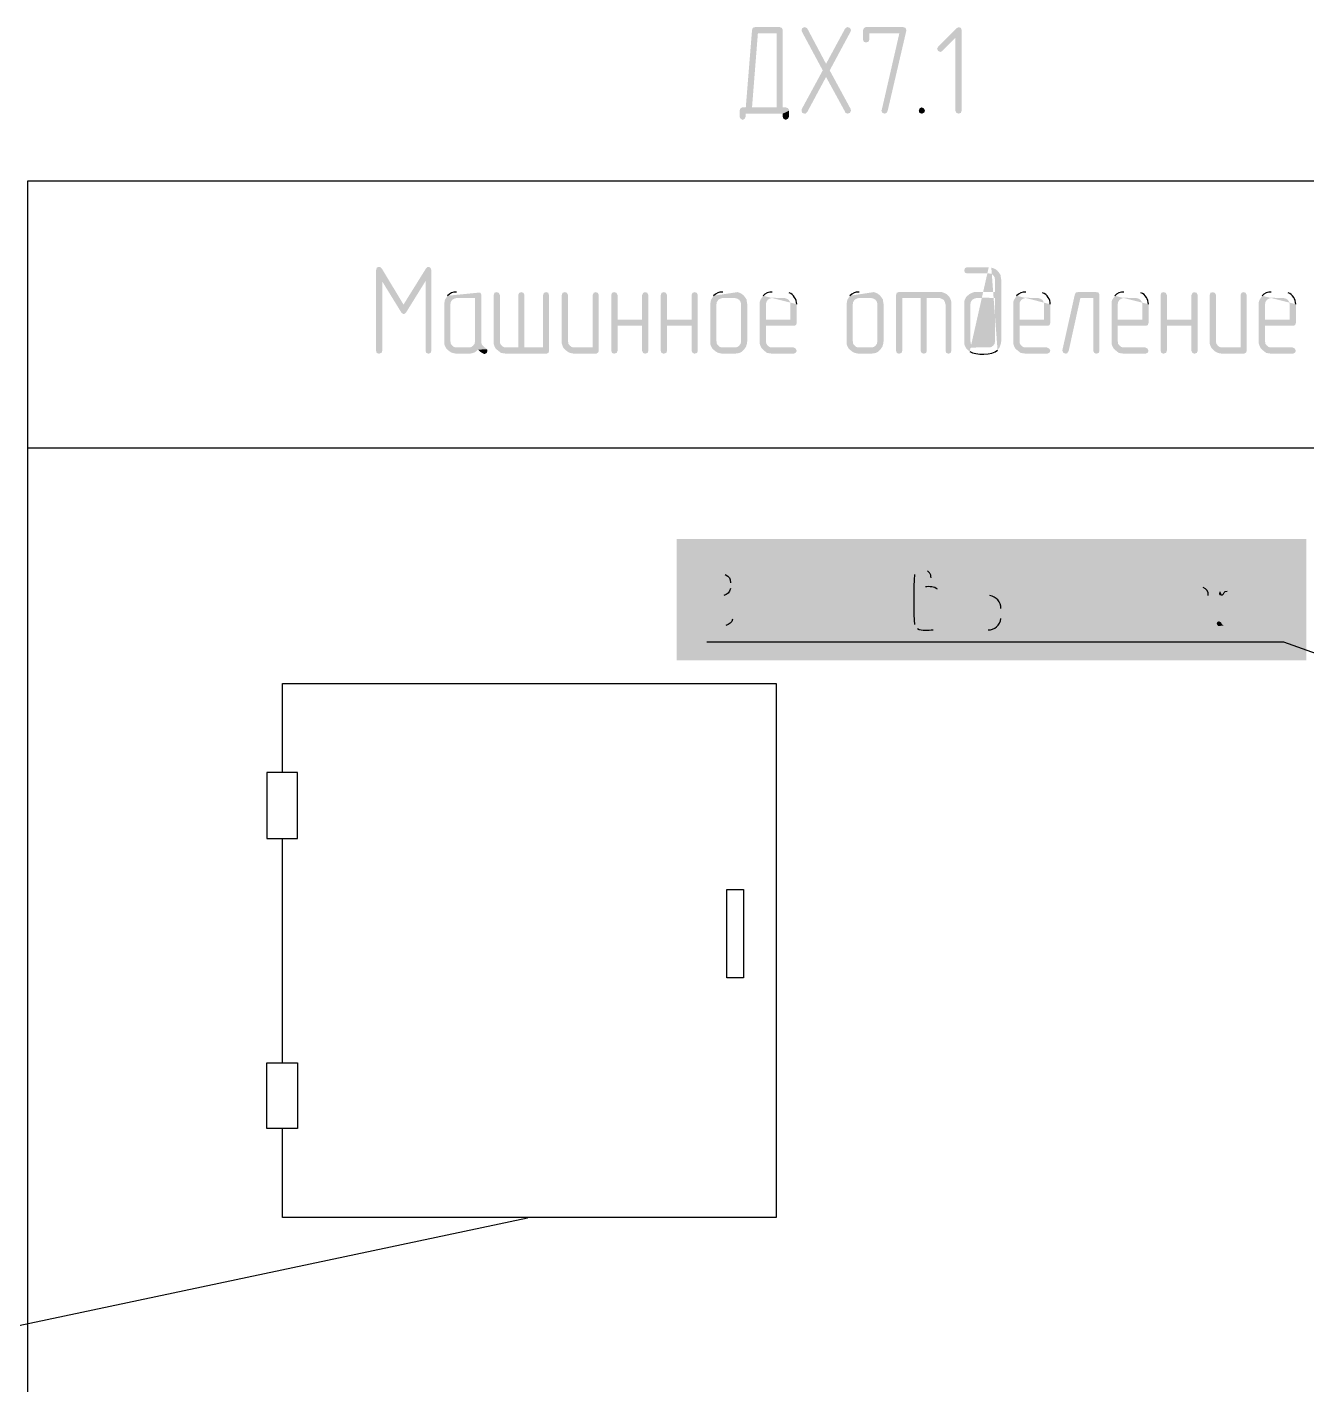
# Model space of a CAD drawing. Header units: millimetres. Extents: x -211 to 10565, y -2293 to 2244.
# Drawn here: x 4551.7 to 4625.6, y -680.1 to -601.7 of the extents above; entities that cross this region are included whole.
import ezdxf

# ---------------------------------------------------------------- set-up
doc = ezdxf.new("R2010")
doc.units = ezdxf.units.MM
doc.layers.add('PDF _Геометрия', color=7, linetype='Continuous')
doc.layers.add('PDF _Сплошная заливка', color=7, linetype='Continuous')

msp = doc.modelspace()

# ---------------------------------------------------------------- hatches: boundary and pattern name
at = {"layer": 'PDF _Сплошная заливка', "transparency": 33554559}
for points in [[(4595.376, -601.861), (4595.016, -602.03), (4595.016, -606.305), (4593.027, -606.305), (4592.921, -606.368), (4592.879, -606.495), (4592.879, -606.855), (4592.943, -606.961), (4593.048, -607.024), (4593.175, -606.961), (4593.239, -606.834), (4593.239, -606.664), (4595.376, -606.664), (4595.736, -606.495), (4595.736, -606.453), (4595.672, -606.347), (4595.545, -606.305), (4595.376, -606.305)], [(4595.207, -601.671), (4593.768, -601.671), (4593.683, -601.692), (4593.641, -601.713), (4593.599, -601.84), (4593.239, -606.305), (4593.599, -606.305), (4593.937, -602.03), (4595.016, -602.03), (4595.376, -601.861), (4595.376, -601.819), (4595.313, -601.713)], [(4596.646, -601.671), (4596.624, -601.671), (4596.498, -601.734), (4596.455, -601.84), (4596.476, -601.925), (4597.682, -604.168), (4597.873, -603.787), (4596.794, -601.755), (4596.751, -601.713)], [(4599.121, -601.671), (4599.079, -601.671), (4598.973, -601.755), (4597.873, -603.787), (4597.682, -604.168), (4597.873, -604.548), (4598.973, -606.559), (4598.994, -606.622), (4599.121, -606.664), (4599.248, -606.622), (4599.312, -606.495), (4599.291, -606.389), (4598.085, -604.168), (4599.291, -601.925), (4599.312, -601.84), (4599.248, -601.713)], [(4602.338, -601.671), (4600.158, -601.671), (4600.052, -601.734), (4600.01, -601.861), (4600.01, -602.39), (4600.052, -602.517), (4600.179, -602.559), (4600.306, -602.517), (4600.328, -602.517), (4600.37, -602.39), (4600.37, -602.03), (4602.105, -602.03), (4602.507, -601.882), (4602.507, -601.84), (4602.465, -601.713)], [(4602.507, -601.882), (4602.105, -602.03), (4601.089, -606.453), (4601.068, -606.495), (4601.132, -606.622), (4601.259, -606.664), (4601.364, -606.622), (4601.428, -606.516)], [(4605.533, -601.671), (4605.406, -601.734), (4604.348, -602.792), (4604.285, -602.919), (4604.348, -603.046), (4604.475, -603.11), (4604.581, -603.046), (4605.343, -602.284), (4605.702, -601.84), (4605.66, -601.713)], [(4605.702, -601.84), (4605.343, -602.284), (4605.343, -606.495), (4605.406, -606.622), (4605.533, -606.664), (4605.66, -606.622), (4605.702, -606.495)], [(4597.682, -604.168), (4596.476, -606.389), (4596.455, -606.495), (4596.498, -606.622), (4596.646, -606.664), (4596.688, -606.664), (4596.794, -606.559), (4597.873, -604.548)], [(4595.736, -606.495), (4595.376, -606.664), (4595.376, -606.855), (4595.418, -606.961), (4595.545, -607.024), (4595.672, -606.961), (4595.736, -606.834)], [(4603.396, -606.305), (4603.523, -606.368), (4603.586, -606.495), (4603.544, -606.601), (4603.417, -606.664), (4603.396, -606.664), (4603.269, -606.622), (4603.227, -606.495), (4603.269, -606.368), (4603.375, -606.305)], [(4572.057, -615.51), (4571.93, -615.552), (4571.93, -615.573), (4571.888, -615.721), (4572.248, -616.356), (4573.327, -618.112), (4573.475, -617.689), (4572.226, -615.615), (4572.142, -615.531)], [(4571.888, -615.721), (4571.888, -620.355), (4571.93, -620.482), (4572.057, -620.525), (4572.184, -620.482), (4572.205, -620.482), (4572.248, -620.355), (4572.248, -616.356)], [(4574.935, -615.51), (4574.85, -615.531), (4574.766, -615.615), (4573.475, -617.689), (4573.327, -618.112), (4573.369, -618.176), (4573.475, -618.239), (4573.538, -618.218), (4573.644, -618.112), (4574.745, -616.335), (4575.083, -615.721), (4575.083, -615.7), (4575.041, -615.573)], [(4575.083, -615.721), (4574.745, -616.335), (4574.745, -620.355), (4574.787, -620.482), (4574.914, -620.525), (4575.041, -620.482), (4575.083, -620.355)], [(4575.951, -617.287), (4575.866, -617.414), (4575.824, -617.668), (4575.824, -619.953), (4575.866, -620.08), (4575.93, -620.207), (4576.035, -620.313), (4576.141, -620.398), (4576.247, -620.461), (4576.395, -620.503), (4576.543, -620.525), (4577.284, -620.525), (4577.432, -620.503), (4577.559, -620.461), (4577.686, -620.376), (4577.771, -620.292), (4578.3, -620.271), (4578.194, -620.186), (4576.543, -620.165), (4576.395, -620.144), (4576.289, -620.059), (4576.205, -619.953), (4576.183, -619.805), (4576.183, -617.668), (4576.205, -617.541), (4576.289, -617.414), (4576.395, -617.35), (4576.543, -617.308), (4577.601, -617.308)], [(4578.85, -616.97), (4578.723, -617.012), (4578.68, -617.139), (4578.68, -619.953), (4578.723, -620.08), (4578.786, -620.207), (4580.458, -620.165), (4579.4, -620.165), (4579.252, -620.144), (4579.146, -620.059), (4579.061, -619.953), (4579.04, -619.805), (4579.04, -617.139), (4578.977, -617.012)], [(4581.706, -616.97), (4581.579, -617.012), (4581.537, -617.139), (4581.537, -620.165), (4580.458, -620.165), (4578.786, -620.207), (4578.892, -620.313), (4579.104, -620.482), (4579.4, -620.525), (4581.749, -620.525), (4581.854, -620.461), (4581.876, -620.355), (4581.876, -617.139), (4581.833, -617.012)], [(4580.289, -616.97), (4580.162, -617.012), (4580.098, -617.139), (4580.098, -620.165), (4579.4, -620.165), (4580.458, -620.165), (4580.458, -617.139), (4580.394, -617.012)], [(4582.786, -616.97), (4582.659, -617.012), (4582.616, -617.139), (4582.616, -619.953), (4582.659, -620.08), (4582.722, -620.207), (4583.336, -620.165), (4583.188, -620.144), (4583.082, -620.059), (4582.997, -619.953), (4582.976, -619.805), (4582.976, -617.139), (4582.913, -617.012)], [(4584.563, -616.97), (4584.457, -617.012), (4584.394, -617.139), (4584.394, -620.165), (4583.336, -620.165), (4582.722, -620.207), (4582.828, -620.313), (4582.934, -620.398), (4583.039, -620.461), (4583.188, -620.503), (4583.336, -620.525), (4584.605, -620.525), (4584.711, -620.461), (4584.753, -620.355), (4584.753, -617.139), (4584.69, -617.012)], [(4585.642, -616.97), (4585.515, -617.012), (4585.473, -617.139), (4585.473, -620.355), (4585.515, -620.482), (4585.642, -620.525), (4585.769, -620.482), (4585.79, -620.482), (4585.833, -620.355), (4585.833, -618.916), (4587.25, -618.916), (4585.833, -618.557), (4585.833, -617.139), (4585.769, -617.012)], [(4587.42, -616.97), (4587.314, -617.012), (4587.25, -617.139), (4587.25, -618.557), (4585.833, -618.557), (4587.25, -618.916), (4587.25, -620.355), (4587.314, -620.482), (4587.42, -620.525), (4587.568, -620.482), (4587.61, -620.355), (4587.61, -617.139), (4587.547, -617.012)], [(4588.499, -616.97), (4588.372, -617.012), (4588.33, -617.139), (4588.33, -620.355), (4588.372, -620.482), (4588.499, -620.525), (4588.626, -620.482), (4588.647, -620.482), (4588.689, -620.355), (4588.689, -618.916), (4590.107, -618.916), (4588.689, -618.557), (4588.689, -617.139), (4588.626, -617.012)], [(4590.276, -616.97), (4590.171, -617.012), (4590.107, -617.139), (4590.107, -618.557), (4588.689, -618.557), (4590.107, -618.916), (4590.107, -620.355), (4590.171, -620.482), (4590.276, -620.525), (4590.424, -620.482), (4590.467, -620.355), (4590.467, -617.139), (4590.403, -617.012)], [(4591.313, -617.287), (4591.229, -617.414), (4591.186, -617.668), (4591.186, -619.953), (4591.229, -620.08), (4591.292, -620.207), (4591.906, -620.165), (4591.758, -620.144), (4591.652, -620.059), (4591.567, -619.953), (4591.546, -619.805), (4591.546, -617.668), (4591.567, -617.541), (4591.652, -617.414), (4591.758, -617.35), (4591.906, -617.308), (4592.604, -617.308)], [(4594.17, -617.287), (4594.085, -617.414), (4594.043, -617.541), (4594.043, -619.953), (4594.085, -620.08), (4594.149, -620.207), (4594.254, -620.313), (4594.466, -620.482), (4594.762, -620.525), (4596.011, -620.525), (4596.138, -620.461), (4596.18, -620.355), (4596.117, -620.228), (4595.99, -620.165), (4594.762, -620.165), (4594.614, -620.144), (4594.508, -620.059), (4594.424, -619.953), (4594.403, -619.805), (4594.403, -618.916), (4596.032, -618.916), (4596.138, -618.874), (4596.18, -618.747), (4594.403, -618.557), (4594.403, -617.668), (4594.424, -617.541), (4594.508, -617.414), (4594.614, -617.35), (4594.762, -617.308), (4595.461, -617.308)], [(4599.185, -617.287), (4599.1, -617.414), (4599.058, -617.668), (4599.058, -619.953), (4599.1, -620.08), (4599.164, -620.207), (4599.777, -620.165), (4599.629, -620.144), (4599.523, -620.059), (4599.439, -619.953), (4599.418, -619.805), (4599.418, -617.668), (4599.439, -617.541), (4599.523, -617.414), (4599.629, -617.35), (4599.777, -617.308), (4600.476, -617.308)], [(4604.412, -616.97), (4602.063, -616.97), (4601.957, -617.012), (4601.915, -617.139), (4601.915, -620.355), (4601.957, -620.482), (4602.084, -620.525), (4602.211, -620.482), (4602.232, -620.482), (4602.274, -620.355), (4602.274, -617.308), (4604.412, -617.308), (4605.004, -617.266), (4604.919, -617.16), (4604.814, -617.075), (4604.687, -617.012), (4604.56, -616.97)], [(4603.692, -617.308), (4603.332, -617.308), (4603.332, -620.355), (4603.396, -620.482), (4603.523, -620.525), (4603.65, -620.482), (4603.692, -620.355)], [(4605.004, -617.266), (4604.412, -617.308), (4604.538, -617.35), (4604.665, -617.414), (4604.729, -617.541), (4604.771, -617.668), (4604.771, -620.355), (4604.814, -620.482), (4604.941, -620.525), (4605.067, -620.482), (4605.11, -620.355), (4605.11, -617.541), (4605.067, -617.393)], [(4605.956, -617.266), (4605.893, -617.393), (4605.85, -617.52), (4605.85, -619.953), (4605.893, -620.08), (4605.956, -620.207), (4606.57, -620.165), (4606.422, -620.144), (4606.316, -620.059), (4606.231, -619.953), (4606.21, -619.805), (4606.21, -617.668), (4606.231, -617.541), (4606.316, -617.414), (4606.422, -617.35), (4606.57, -617.308), (4607.628, -617.308)], [(4608.813, -617.287), (4608.728, -617.414), (4608.686, -617.541), (4608.686, -619.953), (4608.728, -620.08), (4608.792, -620.207), (4608.898, -620.313), (4609.109, -620.482), (4609.257, -620.503), (4609.405, -620.525), (4610.654, -620.525), (4610.781, -620.461), (4610.823, -620.355), (4610.76, -620.228), (4610.633, -620.165), (4609.405, -620.165), (4609.257, -620.144), (4609.151, -620.059), (4609.067, -619.953), (4609.046, -619.805), (4609.046, -618.916), (4610.675, -618.916), (4610.781, -618.874), (4610.823, -618.747), (4609.046, -618.557), (4609.046, -617.668), (4609.067, -617.541), (4609.151, -617.414), (4609.257, -617.35), (4609.405, -617.308), (4610.104, -617.308)], [(4613.468, -616.97), (4612.41, -616.97), (4612.304, -616.991), (4612.241, -617.097), (4611.521, -620.313), (4611.521, -620.355), (4611.585, -620.482), (4611.712, -620.525), (4611.796, -620.503), (4611.881, -620.376), (4612.558, -617.308), (4613.299, -617.308), (4613.659, -617.139), (4613.659, -617.097), (4613.595, -616.991)], [(4613.659, -617.139), (4613.299, -617.308), (4613.299, -620.355), (4613.362, -620.482), (4613.468, -620.525), (4613.616, -620.482), (4613.659, -620.355)], [(4614.484, -617.287), (4614.399, -617.414), (4614.357, -617.541), (4614.357, -619.953), (4614.399, -620.08), (4614.463, -620.207), (4614.569, -620.313), (4614.78, -620.482), (4614.928, -620.503), (4615.076, -620.525), (4616.325, -620.525), (4616.452, -620.461), (4616.494, -620.355), (4616.431, -620.228), (4616.304, -620.165), (4615.076, -620.165), (4614.928, -620.144), (4614.822, -620.059), (4614.738, -619.953), (4614.717, -619.805), (4614.717, -618.916), (4616.346, -618.916), (4616.452, -618.874), (4616.494, -618.747), (4614.717, -618.557), (4614.717, -617.668), (4614.738, -617.541), (4614.822, -617.414), (4614.928, -617.35), (4615.076, -617.308), (4615.775, -617.308)], [(4617.362, -616.97), (4617.235, -617.012), (4617.192, -617.139), (4617.192, -620.355), (4617.235, -620.482), (4617.362, -620.525), (4617.489, -620.482), (4617.51, -620.482), (4617.552, -620.355), (4617.552, -618.916), (4618.97, -618.916), (4617.552, -618.557), (4617.552, -617.139), (4617.489, -617.012)], [(4619.139, -616.97), (4619.033, -617.012), (4618.97, -617.139), (4618.97, -618.557), (4617.552, -618.557), (4618.97, -618.916), (4618.97, -620.355), (4619.033, -620.482), (4619.139, -620.525), (4619.287, -620.482), (4619.33, -620.355), (4619.33, -617.139), (4619.266, -617.012)], [(4620.197, -616.97), (4620.07, -617.012), (4620.028, -617.139), (4620.028, -619.953), (4620.07, -620.08), (4620.134, -620.207), (4620.747, -620.165), (4620.599, -620.144), (4620.493, -620.059), (4620.409, -619.953), (4620.388, -619.805), (4620.388, -617.139), (4620.324, -617.012)], [(4621.975, -616.97), (4621.869, -617.012), (4621.805, -617.139), (4621.805, -620.165), (4620.747, -620.165), (4620.134, -620.207), (4620.24, -620.313), (4620.345, -620.398), (4620.451, -620.461), (4620.599, -620.503), (4620.747, -620.525), (4622.017, -620.525), (4622.123, -620.461), (4622.165, -620.355), (4622.165, -617.139), (4622.102, -617.012)], [(4622.99, -617.287), (4622.906, -617.414), (4622.863, -617.541), (4622.863, -619.953), (4622.906, -620.08), (4622.969, -620.207), (4623.075, -620.313), (4623.287, -620.482), (4623.583, -620.525), (4624.831, -620.525), (4624.958, -620.461), (4625.001, -620.355), (4624.937, -620.228), (4624.81, -620.165), (4623.583, -620.165), (4623.435, -620.144), (4623.329, -620.059), (4623.244, -619.953), (4623.223, -619.805), (4623.223, -618.916), (4624.852, -618.916), (4624.958, -618.874), (4625.001, -618.747), (4623.223, -618.557), (4623.223, -617.668), (4623.244, -617.541), (4623.329, -617.414), (4623.435, -617.35), (4623.583, -617.308), (4624.281, -617.308)], [(4578.3, -620.271), (4577.771, -620.292), (4577.834, -620.334), (4577.919, -620.419), (4577.982, -620.461), (4578.088, -620.525), (4578.151, -620.546), (4578.278, -620.482), (4578.321, -620.355)], [(4591.863, -632.988), (4591.102, -632.988), (4591.017, -633.03), (4590.996, -633.115), (4590.996, -636.374), (4591.038, -636.458), (4591.123, -636.479), (4592.075, -636.479), (4592.16, -636.458), (4592.244, -636.437), (4592.329, -636.374), (4592.414, -636.331), (4592.498, -636.247), (4591.25, -636.226), (4591.25, -634.744), (4591.99, -634.744), (4592.498, -634.681), (4592.414, -634.617), (4592.329, -634.575), (4592.35, -634.554), (4591.25, -634.49), (4591.25, -633.242), (4591.863, -633.242), (4592.392, -633.221), (4592.329, -633.157), (4592.244, -633.094), (4592.16, -633.052), (4592.054, -633.009), (4591.969, -633.009)], [(4600.455, -632.988), (4599.566, -632.988), (4599.481, -633.03), (4599.46, -633.115), (4599.481, -633.2), (4599.587, -633.242), (4600.455, -633.242), (4600.539, -633.263), (4600.624, -633.305), (4600.687, -633.39), (4600.708, -633.496), (4600.708, -633.983), (4599.947, -633.983), (4599.862, -634.004), (4599.756, -634.025), (4599.672, -634.067), (4599.608, -634.131), (4599.545, -634.215), (4600.708, -634.236), (4600.708, -635.972), (4600.687, -636.077), (4600.624, -636.162), (4600.539, -636.204), (4600.455, -636.226), (4599.947, -636.226), (4599.545, -636.247), (4599.608, -636.331), (4599.672, -636.395), (4599.756, -636.437), (4599.862, -636.479), (4600.56, -636.479), (4600.73, -636.395), (4600.814, -636.331), (4600.857, -636.268), (4600.92, -636.183), (4600.941, -636.077), (4600.941, -633.39), (4600.92, -633.305), (4600.878, -633.221), (4600.73, -633.073), (4600.645, -633.03), (4600.539, -633.009)], [(4614.992, -632.988), (4614.103, -632.988), (4614.018, -633.03), (4613.997, -633.115), (4614.018, -633.2), (4614.124, -633.242), (4614.992, -633.242), (4615.076, -633.263), (4615.161, -633.305), (4615.224, -633.39), (4615.246, -633.496), (4615.246, -633.983), (4614.484, -633.983), (4614.399, -634.004), (4614.293, -634.025), (4614.209, -634.067), (4614.145, -634.131), (4614.082, -634.215), (4615.246, -634.236), (4615.246, -635.972), (4615.224, -636.077), (4615.161, -636.162), (4615.076, -636.204), (4614.992, -636.226), (4614.484, -636.226), (4614.082, -636.247), (4614.145, -636.331), (4614.209, -636.395), (4614.293, -636.437), (4614.399, -636.479), (4615.098, -636.479), (4615.267, -636.395), (4615.351, -636.331), (4615.394, -636.268), (4615.457, -636.183), (4615.478, -636.077), (4615.478, -633.39), (4615.457, -633.305), (4615.415, -633.221), (4615.267, -633.073), (4615.182, -633.03), (4615.076, -633.009)], [(4623.308, -632.988), (4622.419, -632.988), (4622.334, -633.03), (4622.313, -633.115), (4622.334, -633.2), (4622.44, -633.242), (4623.308, -633.242), (4623.392, -633.263), (4623.477, -633.305), (4623.541, -633.39), (4623.562, -633.496), (4623.562, -633.983), (4622.8, -633.983), (4622.715, -634.004), (4622.609, -634.025), (4622.525, -634.067), (4622.461, -634.131), (4622.398, -634.215), (4623.562, -634.236), (4623.562, -635.972), (4623.541, -636.077), (4623.477, -636.162), (4623.392, -636.204), (4623.308, -636.226), (4622.8, -636.226), (4622.398, -636.247), (4622.461, -636.331), (4622.525, -636.395), (4622.609, -636.437), (4622.715, -636.479), (4623.414, -636.479), (4623.583, -636.395), (4623.667, -636.331), (4623.71, -636.268), (4623.773, -636.183), (4623.794, -636.077), (4623.794, -633.39), (4623.773, -633.305), (4623.731, -633.221), (4623.583, -633.073), (4623.498, -633.03), (4623.392, -633.009)], [(4593.366, -633.983), (4593.281, -634.025), (4593.239, -634.11), (4593.239, -636.374), (4593.281, -636.458), (4593.366, -636.479), (4594.085, -636.479), (4594.254, -636.395), (4594.339, -636.331), (4594.403, -636.268), (4593.493, -636.226), (4593.493, -635.358), (4593.979, -635.358), (4594.403, -635.337), (4594.339, -635.252), (4594.254, -635.189), (4594.17, -635.146), (4594.085, -635.125), (4593.979, -635.104), (4593.493, -635.104), (4593.493, -634.11), (4593.45, -634.025)], [(4594.847, -633.983), (4594.762, -634.025), (4594.72, -634.11), (4594.72, -636.374), (4594.762, -636.458), (4594.847, -636.479), (4594.932, -636.458), (4594.953, -636.437), (4594.974, -636.353), (4594.974, -634.11), (4594.932, -634.025)], [(4595.588, -633.983), (4595.482, -634.025), (4595.461, -634.11), (4595.461, -634.173), (4596.053, -635.231), (4596.201, -635.485), (4596.709, -636.416), (4596.73, -636.437), (4596.815, -636.479), (4596.921, -636.437), (4596.942, -636.353), (4596.942, -636.289), (4596.349, -635.231), (4596.201, -634.977), (4595.693, -634.046), (4595.672, -634.025)], [(4596.815, -633.983), (4596.751, -634.004), (4596.709, -634.046), (4596.201, -634.977), (4596.349, -635.231), (4596.942, -634.173), (4596.942, -634.11), (4596.921, -634.025)], [(4597.556, -634.215), (4597.471, -634.385), (4597.471, -636.077), (4597.492, -636.162), (4597.556, -636.268), (4597.958, -636.226), (4597.873, -636.204), (4597.788, -636.162), (4597.725, -636.077), (4597.725, -634.385), (4597.788, -634.321), (4597.873, -634.258), (4597.958, -634.236), (4598.465, -634.236)], [(4598.465, -633.983), (4597.958, -633.983), (4597.852, -634.004), (4597.767, -634.025), (4597.682, -634.067), (4597.598, -634.152), (4597.556, -634.215), (4598.465, -634.236), (4598.55, -634.258), (4598.635, -634.321), (4598.698, -634.385), (4598.719, -634.49), (4598.719, -635.972), (4598.698, -636.077), (4598.635, -636.162), (4598.55, -636.204), (4598.465, -636.226), (4597.958, -636.226), (4597.556, -636.268), (4597.682, -636.395), (4597.852, -636.479), (4598.55, -636.479), (4598.656, -636.437), (4598.741, -636.395), (4598.825, -636.331), (4598.867, -636.268), (4598.931, -636.183), (4598.952, -636.077), (4598.952, -634.385), (4598.931, -634.3), (4598.889, -634.215), (4598.825, -634.131), (4598.741, -634.067), (4598.656, -634.025), (4598.571, -634.004)], [(4599.545, -634.215), (4599.46, -634.385), (4599.46, -636.077), (4599.481, -636.162), (4599.545, -636.247), (4599.947, -636.226), (4599.862, -636.204), (4599.777, -636.162), (4599.714, -636.077), (4599.714, -634.385), (4599.777, -634.321), (4599.862, -634.258), (4599.947, -634.236), (4600.708, -634.236)], [(4610.992, -633.983), (4610.104, -633.983), (4610.019, -634.025), (4609.998, -634.11), (4609.998, -636.353), (4610.04, -636.458), (4610.125, -636.479), (4610.209, -636.458), (4610.209, -636.437), (4610.252, -636.353), (4610.252, -634.236), (4610.992, -634.236), (4611.416, -634.215), (4611.352, -634.131), (4611.267, -634.067), (4611.183, -634.025), (4611.098, -634.004)], [(4611.416, -634.215), (4610.992, -634.236), (4611.077, -634.258), (4611.162, -634.321), (4611.225, -634.385), (4611.246, -634.49), (4611.246, -636.353), (4611.267, -636.458), (4611.352, -636.479), (4611.458, -636.458), (4611.458, -636.437), (4611.479, -636.353), (4611.479, -634.385), (4611.458, -634.3)], [(4612.093, -634.215), (4612.008, -634.385), (4612.008, -636.077), (4612.029, -636.162), (4612.093, -636.268), (4612.495, -636.226), (4612.41, -636.204), (4612.326, -636.162), (4612.262, -636.077), (4612.262, -634.385), (4612.326, -634.321), (4612.41, -634.258), (4612.495, -634.236), (4613.003, -634.236)], [(4613.003, -633.983), (4612.495, -633.983), (4612.389, -634.004), (4612.304, -634.025), (4612.22, -634.067), (4612.135, -634.152), (4612.093, -634.215), (4613.003, -634.236), (4613.087, -634.258), (4613.172, -634.321), (4613.235, -634.385), (4613.257, -634.49), (4613.257, -635.972), (4613.235, -636.077), (4613.172, -636.162), (4613.087, -636.204), (4613.003, -636.226), (4612.495, -636.226), (4612.093, -636.268), (4612.22, -636.395), (4612.389, -636.479), (4613.087, -636.479), (4613.193, -636.437), (4613.278, -636.395), (4613.362, -636.331), (4613.405, -636.268), (4613.468, -636.183), (4613.489, -636.077), (4613.489, -634.385), (4613.468, -634.3), (4613.426, -634.215), (4613.362, -634.131), (4613.278, -634.067), (4613.193, -634.025), (4613.108, -634.004)], [(4614.082, -634.215), (4613.997, -634.385), (4613.997, -636.077), (4614.018, -636.162), (4614.082, -636.247), (4614.484, -636.226), (4614.399, -636.204), (4614.315, -636.162), (4614.251, -636.077), (4614.251, -634.385), (4614.315, -634.321), (4614.399, -634.258), (4614.484, -634.236), (4615.246, -634.236)], [(4616.6, -633.983), (4616.092, -633.983), (4616.007, -634.046), (4615.986, -634.11), (4616.007, -634.194), (4616.007, -634.215), (4616.113, -634.236), (4616.473, -634.236), (4616.473, -636.374), (4616.515, -636.458), (4616.6, -636.479), (4617.573, -636.479), (4617.743, -636.395), (4617.827, -636.331), (4617.891, -636.268), (4616.727, -636.226), (4616.727, -635.358), (4617.467, -635.358), (4617.891, -635.337), (4617.827, -635.252), (4617.764, -635.189), (4617.679, -635.146), (4617.573, -635.125), (4617.467, -635.104), (4616.727, -635.104), (4616.727, -634.088), (4616.685, -634.025)], [(4618.547, -634.215), (4618.462, -634.385), (4618.462, -636.077), (4618.483, -636.183), (4618.547, -636.268), (4618.674, -636.395), (4618.758, -636.437), (4618.864, -636.479), (4619.837, -636.479), (4619.922, -636.437), (4619.943, -636.353), (4619.901, -636.268), (4619.816, -636.226), (4618.949, -636.226), (4618.864, -636.204), (4618.779, -636.162), (4618.716, -636.077), (4618.716, -635.358), (4619.859, -635.358), (4619.922, -635.316), (4619.943, -635.231), (4618.716, -635.104), (4618.716, -634.385), (4618.779, -634.321), (4618.864, -634.258), (4618.949, -634.236), (4619.457, -634.236)], [(4621.298, -633.983), (4621.044, -633.983), (4620.938, -634.004), (4620.832, -634.025), (4620.663, -634.152), (4620.62, -634.236), (4621.298, -634.236), (4621.403, -634.258), (4621.488, -634.321), (4621.551, -634.406), (4621.573, -634.49), (4621.573, -634.871), (4621.551, -634.956), (4621.488, -635.041), (4621.467, -635.041), (4621.382, -635.083), (4621.298, -635.104), (4621.022, -635.104), (4620.959, -635.168), (4620.917, -635.231), (4620.959, -635.316), (4621.044, -635.358), (4621.298, -635.358), (4621.403, -635.379), (4621.488, -635.443), (4621.551, -635.506), (4621.573, -635.612), (4621.573, -635.993), (4621.551, -636.077), (4621.488, -636.162), (4621.467, -636.162), (4621.382, -636.204), (4621.298, -636.226), (4620.917, -636.226), (4620.515, -636.247), (4620.557, -636.331), (4620.642, -636.395), (4620.811, -636.479), (4621.382, -636.479), (4621.594, -636.395), (4621.657, -636.331), (4621.784, -636.162), (4621.805, -636.077), (4621.805, -635.485), (4621.721, -635.316), (4621.636, -635.231), (4621.657, -635.231), (4621.721, -635.146), (4621.763, -635.083), (4621.784, -635.062), (4621.805, -634.977), (4621.805, -634.385), (4621.784, -634.3), (4621.657, -634.131), (4621.573, -634.067), (4621.488, -634.025), (4621.382, -634.004)], [(4622.398, -634.215), (4622.313, -634.385), (4622.313, -636.077), (4622.334, -636.162), (4622.398, -636.247), (4622.8, -636.226), (4622.715, -636.204), (4622.631, -636.162), (4622.567, -636.077), (4622.567, -634.385), (4622.631, -634.321), (4622.715, -634.258), (4622.8, -634.236), (4623.562, -634.236)], [(4594.403, -635.337), (4593.979, -635.358), (4594.085, -635.379), (4594.149, -635.421), (4594.212, -635.506), (4594.233, -635.612), (4594.233, -635.972), (4594.212, -636.077), (4594.149, -636.162), (4594.085, -636.204), (4593.979, -636.226), (4593.493, -636.226), (4594.403, -636.268), (4594.445, -636.183), (4594.487, -635.972), (4594.487, -635.612), (4594.466, -635.506), (4594.445, -635.421)], [(4596.053, -635.231), (4595.461, -636.289), (4595.461, -636.353), (4595.482, -636.437), (4595.588, -636.479), (4595.651, -636.458), (4595.693, -636.416), (4596.201, -635.485)], [(4617.891, -635.337), (4617.467, -635.358), (4617.573, -635.379), (4617.658, -635.421), (4617.7, -635.506), (4617.721, -635.612), (4617.721, -635.972), (4617.7, -636.077), (4617.658, -636.162), (4617.573, -636.204), (4617.467, -636.226), (4616.727, -636.226), (4617.891, -636.268), (4617.933, -636.183), (4617.975, -635.972), (4617.975, -635.612), (4617.954, -635.506), (4617.933, -635.421)], [(4620.557, -635.972), (4620.472, -636.014), (4620.43, -636.099), (4620.451, -636.141), (4620.451, -636.162), (4620.515, -636.247), (4620.917, -636.226), (4620.853, -636.226), (4620.769, -636.183), (4620.726, -636.141), (4620.684, -636.056), (4620.642, -636.014)]]:
    msp.add_hatch(color=256, dxfattribs=at).paths.add_polyline_path(points)
h = msp.add_hatch(color=256, dxfattribs=at)
h.paths.add_polyline_path([(4607.268, -615.531), (4605.999, -615.531), (4605.893, -615.594), (4605.85, -615.721), (4605.893, -615.848), (4606.02, -615.89), (4607.268, -615.89), (4607.416, -615.912), (4607.522, -615.996), (4607.607, -616.102), (4607.628, -616.25), (4607.628, -616.97), (4606.422, -616.97), (4606.295, -617.012), (4606.168, -617.075), (4606.062, -617.16), (4605.956, -617.266), (4607.628, -617.308), (4607.628, -619.805), (4607.607, -619.953), (4607.522, -620.059), (4607.416, -620.144), (4607.268, -620.165), (4606.57, -620.165), (4605.956, -620.207), (4606.062, -620.313), (4606.168, -620.398)], flags=0)
h.paths.add_polyline_path([(4607.776, -620.313), (4607.861, -620.207), (4607.924, -620.08), (4607.966, -619.953), (4607.988, -619.805), (4607.988, -616.25), (4607.966, -616.123), (4607.945, -615.975), (4607.861, -615.848), (4607.776, -615.742), (4607.67, -615.658), (4607.543, -615.594), (4607.416, -615.552)], flags=0)
h = msp.add_hatch(color=256, dxfattribs=at)
h.paths.add_polyline_path([(4577.771, -616.97), (4576.543, -616.97)], flags=0)
h.paths.add_polyline_path([(4576.014, -617.181), (4575.951, -617.287), (4577.601, -617.308), (4577.601, -619.805), (4577.58, -619.953), (4577.495, -620.059), (4577.39, -620.144), (4577.242, -620.165), (4576.543, -620.165), (4578.194, -620.186), (4578.109, -620.122), (4578.024, -620.038), (4577.982, -619.953), (4577.961, -619.805), (4577.961, -617.097), (4577.897, -616.991)], flags=0)
h = msp.add_hatch(color=256, dxfattribs=at)
h.paths.add_polyline_path([(4592.604, -616.97), (4591.906, -616.97)], flags=0)
h.paths.add_polyline_path([(4591.377, -617.181), (4591.313, -617.287), (4592.604, -617.308), (4592.752, -617.35), (4592.858, -617.414), (4592.943, -617.541), (4592.964, -617.668), (4592.964, -619.805), (4592.943, -619.953), (4592.858, -620.059), (4592.752, -620.144), (4592.604, -620.165), (4591.906, -620.165), (4591.292, -620.207), (4591.398, -620.313), (4591.504, -620.398), (4591.609, -620.461), (4591.758, -620.503), (4591.906, -620.525), (4592.604, -620.525), (4592.752, -620.503), (4592.879, -620.482), (4593.006, -620.419), (4593.112, -620.313), (4593.196, -620.207), (4593.26, -620.101), (4593.302, -619.953), (4593.323, -619.805), (4593.323, -617.668), (4593.302, -617.541), (4593.281, -617.393), (4593.196, -617.266), (4593.112, -617.16), (4593.006, -617.075), (4592.879, -617.012), (4592.752, -616.97)], flags=0)
h = msp.add_hatch(color=256, dxfattribs=at)
h.paths.add_polyline_path([(4595.461, -616.97), (4594.762, -616.97)], flags=0)
h.paths.add_polyline_path([(4594.233, -617.181), (4594.17, -617.287), (4595.461, -617.308), (4595.609, -617.35), (4595.715, -617.414), (4595.799, -617.541), (4595.82, -617.668), (4595.82, -618.557), (4594.403, -618.557), (4596.18, -618.747), (4596.18, -617.668)], flags=0)
h.paths.add_polyline_path([(4595.736, -617.012), (4595.609, -616.97)], flags=0)
h = msp.add_hatch(color=256, dxfattribs=at)
h.paths.add_polyline_path([(4600.476, -616.97), (4599.777, -616.97)], flags=0)
h.paths.add_polyline_path([(4599.248, -617.181), (4599.185, -617.287), (4600.476, -617.308), (4600.624, -617.35), (4600.73, -617.414), (4600.814, -617.541), (4600.835, -617.668), (4600.835, -619.805), (4600.814, -619.953), (4600.73, -620.059), (4600.624, -620.144), (4600.476, -620.165), (4599.777, -620.165), (4599.164, -620.207), (4599.27, -620.313), (4599.375, -620.398), (4599.481, -620.461), (4599.629, -620.503), (4599.777, -620.525), (4600.476, -620.525), (4600.624, -620.503), (4600.751, -620.482), (4600.878, -620.419), (4600.984, -620.313), (4601.068, -620.207), (4601.132, -620.101), (4601.174, -619.953), (4601.195, -619.805), (4601.195, -617.668), (4601.174, -617.541), (4601.153, -617.393), (4601.068, -617.266), (4600.984, -617.16), (4600.878, -617.075), (4600.751, -617.012), (4600.624, -616.97)], flags=0)
h = msp.add_hatch(color=256, dxfattribs=at)
h.paths.add_polyline_path([(4610.104, -616.97), (4609.405, -616.97)], flags=0)
h.paths.add_polyline_path([(4608.876, -617.181), (4608.813, -617.287), (4610.104, -617.308), (4610.252, -617.35), (4610.358, -617.414), (4610.442, -617.541), (4610.463, -617.668), (4610.463, -618.557), (4609.046, -618.557), (4610.823, -618.747), (4610.823, -617.668)], flags=0)
h.paths.add_polyline_path([(4610.379, -617.012), (4610.252, -616.97)], flags=0)
h = msp.add_hatch(color=256, dxfattribs=at)
h.paths.add_polyline_path([(4615.775, -616.97), (4615.076, -616.97)], flags=0)
h.paths.add_polyline_path([(4614.547, -617.181), (4614.484, -617.287), (4615.775, -617.308), (4615.923, -617.35), (4616.029, -617.414), (4616.113, -617.541), (4616.134, -617.668), (4616.134, -618.557), (4614.717, -618.557), (4616.494, -618.747), (4616.494, -617.668)], flags=0)
h.paths.add_polyline_path([(4616.05, -617.012), (4615.923, -616.97)], flags=0)
h = msp.add_hatch(color=256, dxfattribs=at)
h.paths.add_polyline_path([(4624.281, -616.97), (4623.583, -616.97)], flags=0)
h.paths.add_polyline_path([(4623.054, -617.181), (4622.99, -617.287), (4624.281, -617.308), (4624.429, -617.35), (4624.535, -617.414), (4624.62, -617.541), (4624.641, -617.668), (4624.641, -618.557), (4623.223, -618.557), (4625.001, -618.747), (4625.001, -617.668)], flags=0)
h.paths.add_polyline_path([(4624.556, -617.012), (4624.429, -616.97)], flags=0)
h = msp.add_hatch(color=256, dxfattribs=at)
h.paths.add_polyline_path([(4592.392, -633.221), (4591.863, -633.242), (4591.969, -633.242), (4592.054, -633.284)], flags=0)
h.paths.add_polyline_path([(4592.35, -633.75), (4592.35, -634.088)], flags=0)
h.paths.add_polyline_path([(4591.969, -634.49), (4591.25, -634.49), (4592.35, -634.554), (4592.435, -634.469), (4592.498, -634.385), (4592.541, -634.321), (4592.562, -634.279), (4592.583, -634.194), (4592.604, -634.088), (4592.604, -633.581), (4592.562, -633.454), (4592.519, -633.369), (4592.456, -633.284)], flags=0)
h = msp.add_hatch(color=256, dxfattribs=at)
h.paths.add_polyline_path([(4603.036, -633.2), (4602.973, -633.284)], flags=0)
h.paths.add_polyline_path([(4602.973, -636.162), (4603.036, -636.247), (4603.438, -636.226), (4603.353, -636.204), (4603.269, -636.162), (4603.205, -636.077), (4603.205, -634.385), (4603.269, -634.321), (4603.353, -634.258), (4603.438, -634.236), (4603.946, -634.236), (4604.369, -634.215), (4604.306, -634.131)], flags=0)
h.paths.add_polyline_path([(4603.607, -633.983), (4603.205, -633.983), (4603.205, -633.39), (4603.269, -633.305), (4603.353, -633.263), (4603.438, -633.242)], flags=0)
h = msp.add_hatch(color=256, dxfattribs=at)
h.paths.add_polyline_path([(4603.438, -632.988), (4603.375, -632.988), (4603.269, -633.03), (4603.184, -633.052), (4603.1, -633.115), (4603.078, -633.136), (4603.036, -633.2), (4603.438, -633.242), (4603.544, -633.263), (4603.629, -633.305), (4603.671, -633.39), (4603.692, -633.496), (4603.671, -633.581), (4603.629, -633.644), (4603.459, -633.813), (4603.205, -633.983), (4603.607, -633.983), (4603.713, -633.898), (4603.777, -633.856), (4603.819, -633.792), (4603.882, -633.729), (4603.925, -633.644), (4603.946, -633.581), (4603.946, -633.475)], flags=0)
h.paths.add_polyline_path([(4603.734, -633.073), (4603.65, -633.03), (4603.544, -633.009)], flags=0)
h = msp.add_hatch(color=256, dxfattribs=at)
h.paths.add_polyline_path([(4607.839, -632.988), (4606.591, -632.988), (4606.506, -633.03), (4606.485, -633.115), (4606.485, -634.639), (4606.528, -634.723), (4606.612, -634.744), (4607.332, -634.744), (4607.416, -634.765), (4607.586, -634.892), (4607.649, -634.956), (4607.691, -635.041), (4607.713, -635.125), (4607.734, -635.231), (4607.734, -635.739), (4607.713, -635.824), (4607.691, -635.929), (4607.649, -636.014), (4607.586, -636.077), (4607.501, -636.141), (4607.332, -636.226), (4606.591, -636.226), (4606.506, -636.268), (4606.485, -636.353), (4606.506, -636.437), (4606.612, -636.479), (4607.226, -636.479)], flags=0)
h.paths.add_polyline_path([(4607.966, -635.824), (4607.966, -635.231)], flags=0)
h.paths.add_polyline_path([(4607.332, -634.49), (4606.739, -634.49), (4606.739, -633.242), (4607.861, -633.242), (4607.945, -633.2), (4607.966, -633.115), (4607.924, -633.03)], flags=0)
h = msp.add_hatch(color=256, dxfattribs=at)
h.paths.add_polyline_path([(4604.369, -634.215), (4603.946, -634.236), (4604.031, -634.258), (4604.115, -634.321), (4604.179, -634.385), (4604.2, -634.49), (4604.2, -635.972), (4604.179, -636.077), (4604.115, -636.162), (4604.031, -636.204), (4603.946, -636.226), (4603.438, -636.226), (4603.036, -636.247), (4603.1, -636.331), (4603.163, -636.395)], flags=0)
h.paths.add_polyline_path([(4604.052, -636.479), (4604.221, -636.395), (4604.306, -636.331), (4604.348, -636.268), (4604.412, -636.183), (4604.433, -636.077), (4604.433, -634.385), (4604.412, -634.3)], flags=0)
h = msp.add_hatch(color=256, dxfattribs=at)
h.paths.add_polyline_path([(4619.457, -633.983), (4618.949, -633.983), (4618.843, -634.004), (4618.758, -634.025), (4618.674, -634.067), (4618.589, -634.152), (4618.547, -634.215), (4619.457, -634.236), (4619.541, -634.258), (4619.626, -634.321), (4619.689, -634.385), (4619.71, -634.49), (4619.71, -635.104), (4618.716, -635.104), (4619.943, -635.231), (4619.943, -634.49)], flags=0)
h.paths.add_polyline_path([(4619.647, -634.025), (4619.562, -634.004)], flags=0)
h = msp.add_hatch(color=256, dxfattribs=at)
h.paths.add_polyline_path([(4592.498, -634.681), (4591.99, -634.744), (4592.075, -634.744), (4592.16, -634.765), (4592.265, -634.829), (4592.392, -634.956), (4592.456, -635.041), (4592.477, -635.146), (4592.477, -635.845)], flags=0)
h.paths.add_polyline_path([(4592.096, -636.226), (4591.25, -636.226), (4592.498, -636.247), (4592.562, -636.183), (4592.625, -636.099), (4592.71, -635.929), (4592.731, -635.824), (4592.731, -635.125), (4592.71, -635.041), (4592.667, -634.935), (4592.625, -634.85), (4592.562, -634.765)], flags=0)
h = msp.add_hatch(color=256, dxfattribs=at)
h.paths.add_polyline_path([(4620.62, -634.236), (4620.578, -634.321), (4620.557, -634.385), (4620.599, -634.469), (4620.684, -634.49), (4620.747, -634.49), (4620.747, -634.469)], flags=0)
h.paths.add_polyline_path([(4621.044, -634.236), (4621.298, -634.236)], flags=0)

# ---------------------------------------------------------------- linework, layer by layer
at = {"layer": 'PDF _Геометрия', "lineweight": 25}
for points in [[(4569.772, -701.421), (4569.772, -701.971), (4571.274, -701.971), (4571.274, -701.421), (4571.274, -700.85), (4569.772, -700.85), (4569.772, -701.421), (4551.786, -701.421), (4551.786, -610.537), (4647.473, -610.537), (4647.473, -701.421), (4591.927, -701.421)], [(4551.786, -625.963), (4647.473, -625.963)], [(4643.601, -644.076), (4624.302, -637.178), (4590.996, -637.178)], [(4566.492, -644.711), (4566.492, -639.569), (4594.995, -639.569), (4594.995, -670.4), (4566.492, -670.4), (4566.492, -665.258)], [(4566.492, -661.47), (4566.492, -648.52)], [(4580.627, -670.442), (4550.262, -676.875), (4497.573, -676.875)]]:
    msp.add_lwpolyline(points, dxfattribs=at)
for points in [[(4567.36, -648.52), (4567.36, -644.711), (4565.582, -644.711), (4565.582, -648.52)], [(4593.112, -651.461), (4593.112, -656.561), (4592.138, -656.561), (4592.138, -651.461)], [(4567.36, -661.47), (4567.36, -665.258), (4565.582, -665.258), (4565.582, -661.47)]]:
    msp.add_lwpolyline(points, close=True, dxfattribs=at)
for points in [[(4576.543, -616.97), (4576.308, -616.94), (4576.182, -617.032), (4576.014, -617.181)], [(4591.906, -616.97), (4591.67, -616.94), (4591.545, -617.032), (4591.377, -617.181)], [(4594.762, -616.97), (4594.582, -616.939), (4594.339, -617.031), (4594.233, -617.181)], [(4599.777, -616.97), (4599.542, -616.94), (4599.416, -617.032), (4599.248, -617.181)], [(4609.405, -616.97), (4609.226, -616.939), (4608.982, -617.031), (4608.876, -617.181)], [(4615.076, -616.97), (4614.896, -616.939), (4614.653, -617.031), (4614.547, -617.181)], [(4623.583, -616.97), (4623.403, -616.939), (4623.159, -617.031), (4623.054, -617.181)], [(4596.18, -617.668), (4596.164, -617.389), (4596.012, -617.108), (4595.736, -617.012)], [(4610.823, -617.668), (4610.807, -617.389), (4610.655, -617.108), (4610.379, -617.012)], [(4616.494, -617.668), (4616.478, -617.389), (4616.326, -617.108), (4616.05, -617.012)], [(4625.001, -617.668), (4624.984, -617.389), (4624.832, -617.108), (4624.556, -617.012)], [(4606.168, -620.398), (4606.523, -620.61), (4607.475, -620.647), (4607.776, -620.313)], [(4592.054, -633.284), (4592.273, -633.387), (4592.368, -633.5), (4592.35, -633.75)], [(4602.973, -633.284), (4602.937, -633.944), (4602.914, -635.645), (4602.973, -636.162)], [(4603.946, -633.475), (4603.89, -633.196), (4603.935, -633.275), (4603.734, -633.073)], [(4592.35, -634.088), (4592.295, -634.34), (4592.178, -634.391), (4591.969, -634.49)], [(4604.306, -634.131), (4604.123, -633.958), (4603.836, -633.97), (4603.607, -633.983)], [(4619.943, -634.49), (4619.971, -634.29), (4619.835, -634.09), (4619.647, -634.025)], [(4607.966, -635.231), (4607.988, -634.864), (4607.684, -634.544), (4607.332, -634.49)], [(4620.747, -634.469), (4620.881, -634.368), (4620.81, -634.253), (4621.044, -634.236)], [(4592.477, -635.845), (4592.441, -636.08), (4592.281, -636.133), (4592.096, -636.226)], [(4603.163, -636.395), (4603.391, -636.554), (4603.781, -636.466), (4604.052, -636.479)], [(4607.226, -636.479), (4607.584, -636.485), (4607.94, -636.191), (4607.966, -635.824)]]:
    msp.add_open_spline(points, degree=3, dxfattribs=at)
at = {"layer": 'PDF _Сплошная заливка', "color": 7, "lineweight": 25, "true_color": 0xffffff, "transparency": 33554559}
for points in [[(4589.239, -631.232), (4589.239, -638.236), (4625.614, -631.232)], [(4589.239, -638.236), (4625.614, -631.232), (4625.614, -638.236)]]:
    msp.add_solid(points, dxfattribs=at)
at = {"layer": 'PDF _Сплошная заливка', "lineweight": 25, "transparency": 33554559}
msp.add_solid([(4580.606, -670.421), (4580.754, -670.4), (4580.627, -670.463)], dxfattribs=at)

doc.saveas('drawing.dxf')
